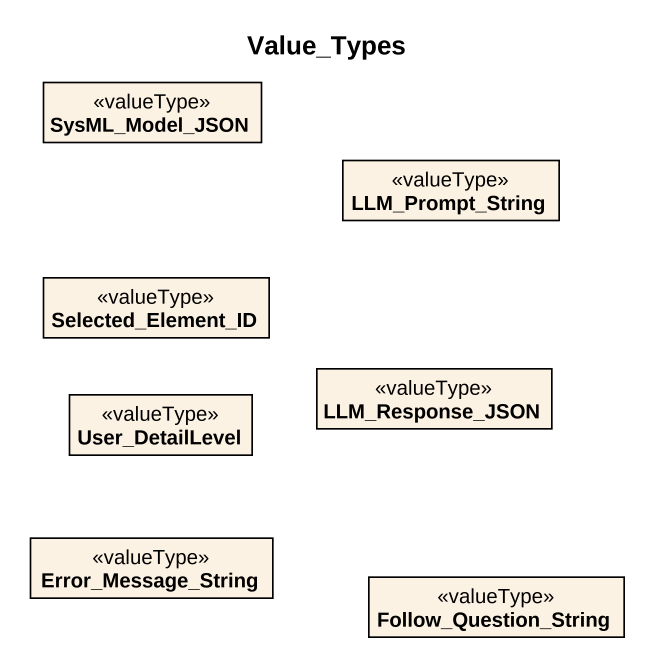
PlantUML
@startuml
title Value_Types
hide circle
hide empty members
class SysML_Model_JSON <<valueType>>
class LLM_Prompt_String <<valueType>>
class Selected_Element_ID <<valueType>>
class User_DetailLevel <<valueType>>
class LLM_Response_JSON <<valueType>>
class Error_Message_String <<valueType>>
class Follow_Question_String <<valueType>>
@enduml
